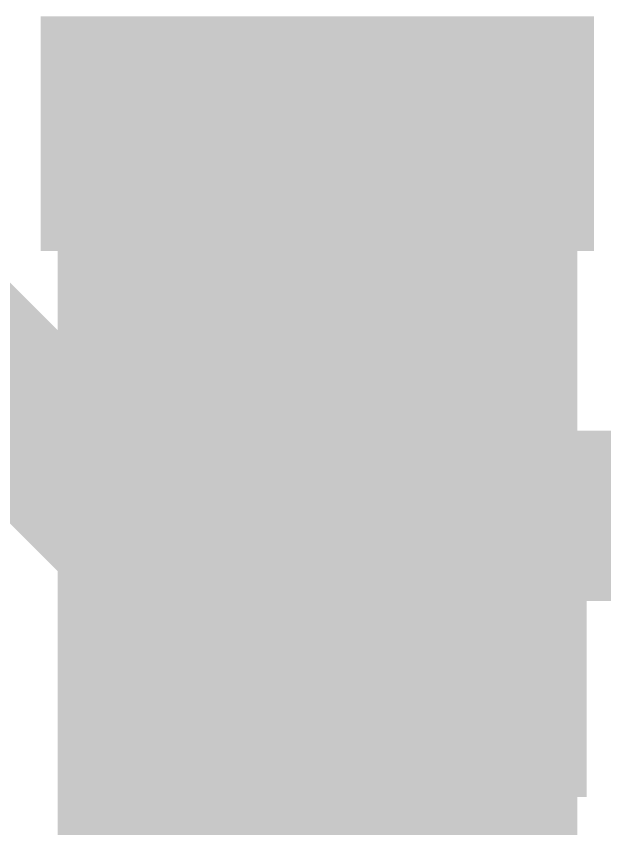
# Model space of a CAD drawing. Header units: inches. Extents: x 68 to 568, y 3 to 460.
# Drawn here: x 152.588 to 154.343, y 253.84 to 256.262 of the extents above; entities that cross this region are included whole.
import ezdxf

# ---------------------------------------------------------------- set-up
doc = ezdxf.new("R2010")
doc.units = ezdxf.units.IN
for name, color, linetype in [('Bottom Layer', 5, 'Continuous'), ('Top Layer', 1, 'Continuous'), ('Top Overlay', 2, 'Continuous'), ('Top Paste', 8, 'Continuous'), ('Top Solder', 216, 'Continuous')]:
    doc.layers.add(name, color=color, linetype=linetype)

# ---------------------------------------------------------------- blocks, each defined once
blk = doc.blocks.new('UCC256404DDBR_468')
at = {"layer": 'Top Layer'}
blk.add_hatch(color=1, dxfattribs=at).paths.add_polyline_path([(-3.55, -4.145), (-2, -4.145), (-2, -4.745), (-3.55, -4.745)])
at = {"layer": 'Top Paste'}
blk.add_hatch(color=8, dxfattribs=at).paths.add_polyline_path([(-3.55, -4.145), (-2, -4.145), (-2, -4.745), (-3.55, -4.745)])
at = {"layer": 'Top Solder'}
blk.add_hatch(color=216, dxfattribs=at).paths.add_polyline_path([(-3.6, -4.095), (-1.95, -4.095), (-1.95, -4.795), (-3.6, -4.795)])
blk = doc.blocks.new('C___0402_565')
at = {"layer": 'Top Layer'}
for points in [[(-0.6985, -0.3175), (-0.6985, 0.3175), (-0.2413, 0.3175), (-0.2413, -0.3175)], [(0.2413, -0.3175), (0.2413, 0.3175), (0.6985, 0.3175), (0.6985, -0.3175)]]:
    blk.add_hatch(color=1, dxfattribs=at).paths.add_polyline_path(points)
at = {"layer": 'Top Paste'}
for points in [[(-0.6985, -0.3175), (-0.6985, 0.3175), (-0.2413, 0.3175), (-0.2413, -0.3175)], [(0.2413, -0.3175), (0.2413, 0.3175), (0.6985, 0.3175), (0.6985, -0.3175)]]:
    blk.add_hatch(color=8, dxfattribs=at).paths.add_polyline_path(points)
at = {"layer": 'Top Solder'}
for points in [[(-0.7585, -0.3775), (-0.7585, 0.3775), (-0.1813, 0.3775), (-0.1813, -0.3775)], [(0.1813, -0.3775), (0.1813, 0.3775), (0.7585, 0.3775), (0.7585, -0.3775)]]:
    blk.add_hatch(color=216, dxfattribs=at).paths.add_polyline_path(points)
at = {"layer": 'Top Overlay'}
for points in [[(-0.2794, 0.4064, 0.127, 0.127, 0), (-0.7874, 0.4064, 0.127, 0.127, 0)], [(-0.7874, 0.4064, 0.127, 0.127, 0), (-0.7874, -0.4064, 0.127, 0.127, 0)], [(0.7874, 0.4064, 0.127, 0.127, 0), (0.2794, 0.4064, 0.127, 0.127, 0)], [(0.7874, 0.4064, 0.127, 0.127, 0), (0.7874, -0.4064, 0.127, 0.127, 0)], [(-0.2794, -0.4064, 0.127, 0.127, 0), (-0.7874, -0.4064, 0.127, 0.127, 0)], [(0.7874, -0.4064, 0.127, 0.127, 0), (0.2794, -0.4064, 0.127, 0.127, 0)]]:
    blk.add_lwpolyline(points, format="xyseb", dxfattribs=at)
for points in [[(-0.8191, 0.4064, 0.0635, 0.0635, 1), (-0.7556, 0.4064, 0.0635, 0.0635, 1)], [(-0.8191, 0.4064, 0.0635, 0.0635, 1), (-0.7556, 0.4064, 0.0635, 0.0635, 1)], [(-0.3111, 0.4064, 0.0635, 0.0635, 1), (-0.2477, 0.4064, 0.0635, 0.0635, 1)], [(0.2477, 0.4064, 0.0635, 0.0635, 1), (0.3111, 0.4064, 0.0635, 0.0635, 1)], [(0.7556, 0.4064, 0.0635, 0.0635, 1), (0.8191, 0.4064, 0.0635, 0.0635, 1)], [(0.7556, 0.4064, 0.0635, 0.0635, 1), (0.8191, 0.4064, 0.0635, 0.0635, 1)], [(-0.8191, -0.4064, 0.0635, 0.0635, 1), (-0.7556, -0.4064, 0.0635, 0.0635, 1)], [(-0.8191, -0.4064, 0.0635, 0.0635, 1), (-0.7556, -0.4064, 0.0635, 0.0635, 1)], [(-0.3111, -0.4064, 0.0635, 0.0635, 1), (-0.2477, -0.4064, 0.0635, 0.0635, 1)], [(0.2477, -0.4064, 0.0635, 0.0635, 1), (0.3111, -0.4064, 0.0635, 0.0635, 1)], [(0.7556, -0.4064, 0.0635, 0.0635, 1), (0.8191, -0.4064, 0.0635, 0.0635, 1)], [(0.7556, -0.4064, 0.0635, 0.0635, 1), (0.8191, -0.4064, 0.0635, 0.0635, 1)]]:
    blk.add_lwpolyline(points, format="xyseb", close=True, dxfattribs=at)

msp = doc.modelspace()

# ---------------------------------------------------------------- hatches: boundary and pattern name
at = {"layer": 'Top Layer'}
msp.add_hatch(color=1, dxfattribs=at).paths.add_polyline_path([(152.7108, 252.3052), (154.2608, 252.3052), (154.2608, 256.212), (152.7108, 256.212)])

# ---------------------------------------------------------------- linework, layer by layer
at = {"layer": 'Bottom Layer'}
for points in [[(151.7361, 255.942, 0.508, 0.508, 0), (152.9056, 254.7725, 0.508, 0.508, 0)], [(152.9056, 254.7725, 0.508, 0.508, 0), (160.2727, 254.7725, 0.508, 0.508, 0)]]:
    msp.add_lwpolyline(points, format="xyseb", dxfattribs=at)
msp.add_lwpolyline([(152.7786, 254.7725, 0.254, 0.254, 1), (153.0326, 254.7725, 0.254, 0.254, 1)], format="xyseb", close=True, dxfattribs=at)
msp.add_lwpolyline([(152.7786, 254.7725, 0.254, 0.254, 1), (153.0326, 254.7725, 0.254, 0.254, 1)], format="xyseb", close=True, dxfattribs=at)

# ---------------------------------------------------------------- block references
msp.add_blockref('UCC256404DDBR_468', (156.2608, 260.357))
at = {"rotation": 180}
msp.add_blockref('C___0402_565', (154.4701, 254.3118), dxfattribs=at)

doc.saveas('drawing.dxf')
